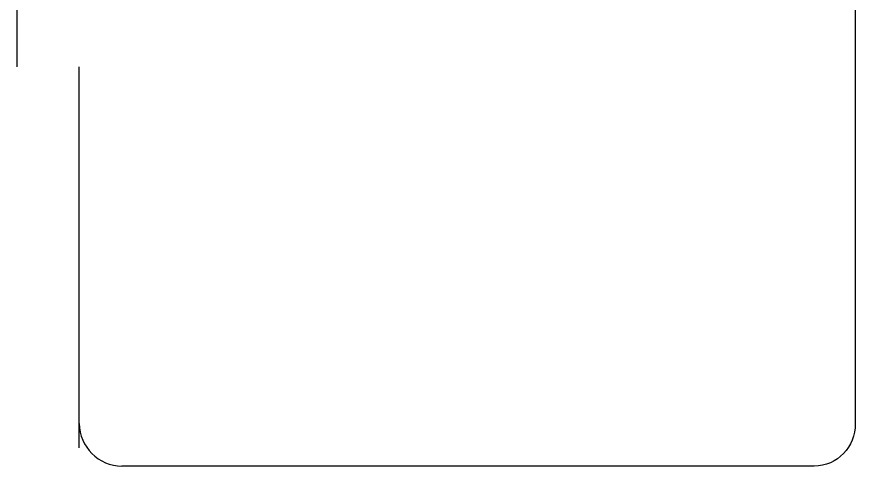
# Model space of a CAD drawing. Header units: inches. Extents: x -0.1 to 44.5, y -2.5 to 33.3.
# Drawn here: x 15.301 to 17.27, y 0.199 to 1.254 of the extents above; entities that cross this region are included whole.
import ezdxf

# ---------------------------------------------------------------- set-up
doc = ezdxf.new("R2010")
doc.units = ezdxf.units.IN
doc.header["$MEASUREMENT"] = 0
doc.layers.add('Hardware', color=52, linetype='Continuous')

msp = doc.modelspace()

# ---------------------------------------------------------------- linework, layer by layer
at = {"layer": 'Hardware'}
for p, q in [((15.3011489, 1.4757004), (15.3011489, 1.1364935)), ((15.4479104, 0.2417241), (15.4479104, 1.1364935)), ((17.1730213, 0.198772), (15.5481351, 0.198772))]:
    msp.add_line(p, q, dxfattribs=at)
for points in [[(17.2697, 1.4757004), (17.2697, 1.4757004), (17.2697, 0.298987), (17.2697, 0.298987)], [(15.4479104, 0.298987), (15.4485512, 0.2438794), (15.4929984, 0.1993157), (15.5481351, 0.1986167)], [(17.2697, 0.298987), (17.2697, 0.2438794), (17.2281385, 0.1993157), (17.1730213, 0.1986167)]]:
    msp.add_open_spline(points, degree=3, dxfattribs=at)

doc.saveas('drawing.dxf')
